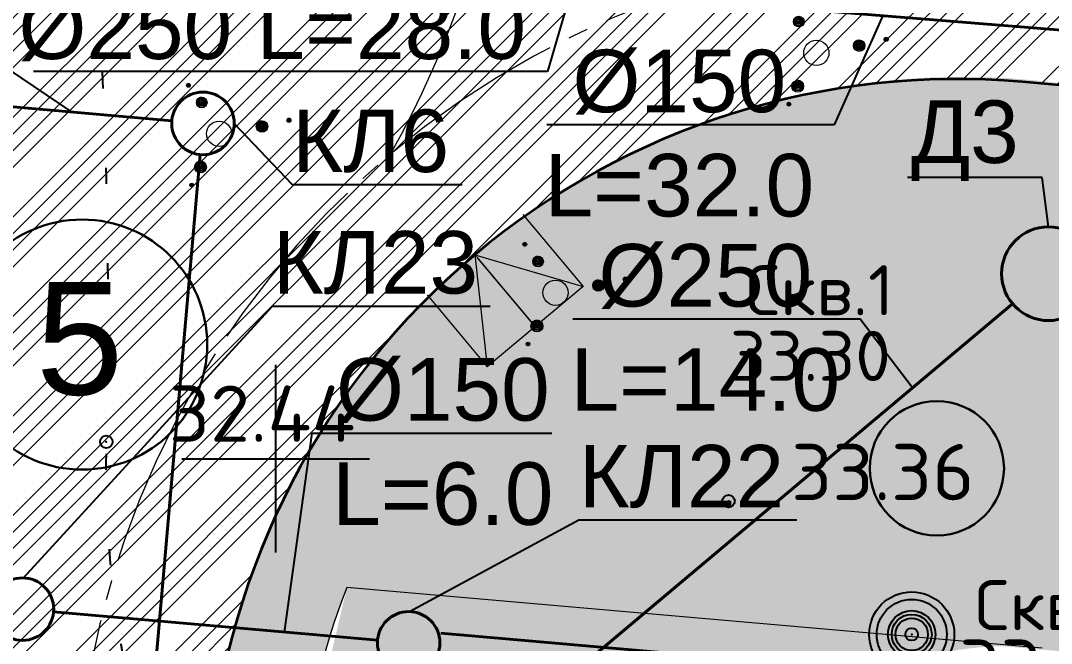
# Model space of a CAD drawing. Extents: x 8328 to 1441992, y -7354 to 642460.
# Drawn here: x 1441895.92 to 1441912.4, y 642297.05 to 642307.01 of the extents above; entities that cross this region are included whole.
import ezdxf
from ezdxf import colors
from ezdxf.entities.mleader import LeaderData, LeaderLine
from ezdxf.math import Vec2, Vec3

# ---------------------------------------------------------------- set-up
doc = ezdxf.new("R2010")
doc.units = 0
doc.header["$MEASUREMENT"] = 0
doc.header["$PDMODE"] = 32
doc.header["$PDSIZE"] = 0.2
for name, pattern in [('APC_PRICKAD', [3.05, 0.51, -2.54]), ('CENTER', [20, 15, -1.7, 1.6, -1.7]), ('CONTI', [0])]:
    doc.linetypes.add(name, pattern=pattern)
for name, color, linetype, lineweight in [('01-Контур', 1, 'Continuous', 40), ('02-Проезд', 5, 'Continuous', 35), ('10-Газон', 80, 'Continuous', 35), ('11-Штрих-тротуар', 40, 'Continuous', 15), ('19-дренаж', 6, 'Continuous', 40), ('19-канальяК1', 25, 'Continuous', 40), ('19-канальяК2', 54, 'Continuous', 40), ('19-скважины', 7, 'Continuous', 30)]:
    doc.layers.add(name, color=color, linetype=linetype, lineweight=lineweight)
for name, color, linetype in [('PI_OTD', 172, 'CONTI'), ('PI_OTDEFAULT', 172, 'CONTI'), ('PI_STDEFAULT', 6, 'CONTI'), ('Сетка', 7, 'Continuous'), ('Скв', 7, 'Continuous')]:
    doc.layers.add(name, color=color, linetype=linetype)
doc.styles.add('2_0-Ариел', font='arial.ttf', dxfattribs={"height": 2})
doc.styles.get("Standard").update_dxf_attribs({"font": 'txt.shx'})
doc.styles.add('ГП-ариель', font='arial.ttf')
doc.linetypes.add('Дренаж-Д', pattern='A,20,-4,["Д",Standard,S=2,R=0,X=-2,Y=-1],-2.3', length=26.3)
doc.linetypes.add('Каналья-К1', pattern='A,20,-4,["К1",Standard,S=2,R=0,X=-2,Y=-1],-2.3', length=26.3)
doc.linetypes.add('Каналья-К2', pattern='A,20,-4,["К2",Standard,S=2,R=0,X=-2,Y=-1],-2.3', length=26.3)

# ---------------------------------------------------------------- blocks, each defined once
blk = doc.blocks.new('_None')
blk = doc.blocks.new('A$C1F28701B')
at = {"color": 7}
for radius in [0.68, 0.56, 0.38, 0.32, 0.26]:
    blk.add_circle((0, 0), radius, dxfattribs=at)
blk = doc.blocks.new('A$C53CB0419')
at = {"lineweight": 9}
for centre, radius in [((-0.491, 0.774), 0.03), ((-0.492, 0.779), 0.0248), ((-0.495, 0.784), 0.0194), ((-0.497, 0.789), 0.0145), ((-0.5, 0.794), 0.00807), ((-0.279, 0.5), 0.0852), ((-0.281, 0.51), 0.0751), ((-0.284, 0.518), 0.0662), ((-0.287, 0.527), 0.0572), ((-0.289, 0.536), 0.0483), ((-0.291, 0.545), 0.0387), ((-0.292, 0.555), 0.0288), ((-0.293, 0.562), 0.0218), ((-0.297, 0.57), 0.0134), ((0, 0), 0.202), ((0.686, 0.115), 0.0918), ((0.685, 0.124), 0.0829), ((0.681, 0.13), 0.0756), ((0.678, 0.138), 0.0669), ((0.675, 0.147), 0.058), ((0.673, 0.156), 0.0489), ((0.672, 0.165), 0.0401), ((0.671, 0.174), 0.0314), ((0.67, 0.181), 0.0246), ((0.667, 0.188), 0.0173), ((0.664, 0.193), 0.0107), ((1.116, 0.216), 0.0329), ((1.122, 0.22), 0.0269), ((1.126, 0.225), 0.0199), ((1.133, 0.229), 0.0139), ((1.135, 0.234), 0.00789), ((-0.298, -0.533), 0.0949), ((-0.297, -0.522), 0.0842), ((-0.295, -0.512), 0.0745), ((-0.297, -0.502), 0.0645), ((-0.296, -0.493), 0.0548), ((-0.295, -0.483), 0.0452), ((-0.294, -0.475), 0.0377), ((-0.293, -0.466), 0.0294), ((-0.295, -0.459), 0.0222), ((-0.299, -0.452), 0.0145), ((-0.439, -0.82), 0.0296), ((-0.444, -0.825), 0.0228), ((-0.448, -0.829), 0.0172), ((-0.452, -0.832), 0.0122), ((-0.456, -0.835), 0.00717)]:
    blk.add_circle(centre, radius, dxfattribs=at)
blk = doc.blocks.new('BL_333')
at = {"color": 0}
for p, q in [((0, -1.5), (0, 1.5)), ((-1.5, 0), (1.5, 0))]:
    blk.add_line(p, q, dxfattribs=at)

msp = doc.modelspace()

# ---------------------------------------------------------------- hatches: boundary and pattern name
at = {"layer": '10-Газон', "linetype": 'Continuous', "lineweight": 15}
h = msp.add_hatch(dxfattribs=at)
h.set_pattern_fill('CROSS', color=256, scale=2.5, style=0)
edge = h.paths.add_edge_path()
edge.add_arc((1441893.815, 642336.416), 3.5, 85.0154, 175.0154)
edge.add_line((1441890.328, 642336.72), (1441886.271, 642290.197))
edge.add_line((1441886.271, 642290.197), (1441888.089, 642288.031))
edge.add_line((1441888.089, 642288.031), (1441884.718, 642249.377))
edge.add_line((1441884.718, 642249.377), (1441883.793, 642238.777))
edge.add_line((1441883.793, 642238.777), (1441868.215, 642227.571))
edge.add_line((1441868.215, 642227.571), (1441887.098, 642236.383))
edge.add_line((1441887.098, 642236.383), (1441888.205, 642249.073))
edge.add_line((1441888.205, 642249.073), (1441891.75, 642289.719))
edge.add_line((1441891.75, 642289.719), (1441889.757, 642289.893))
edge.add_line((1441889.757, 642289.893), (1441893.815, 642336.416))
edge.add_line((1441893.815, 642336.416), (1441916.329, 642334.453))
edge.add_line((1441916.329, 642334.453), (1441894.119, 642339.903))
h = msp.add_hatch(dxfattribs=at)
h.set_pattern_fill('AR-CONC', color=256, scale=0.1, style=0)
h.set_pattern_definition([(50, (-17.4024, 15.6914), (0.7172601826, -0.06275213498), [0.075, -0.825]), (355, (-17.4024, 15.6914), (-0.1387513336, 0.7521921337), [0.06, -0.66]), (100.45144446, (-17.34266, 15.6862), (0.57850884673, 0.68943999097), [0.063740192, -0.701142112]), (46.1842, (-17.4024, 15.8914), (1.06724133067, -0.1655192808), [0.1125, -1.2375]), (96.63563549, (-17.3135, 15.8776), (0.9346619457, 0.9741186008), [0.095610342, -1.05171376]), (351.18416399, (-17.4024, 15.8914), (0.93466194505, 0.9741186003), [0.09, -0.990000001]), (21, (-17.3024, 15.8414), (0.59690705212, -0.40261889067), [0.075, -0.825]), (326, (-17.3024, 15.8414), (0.24331533192, 0.72515004505), [0.06, -0.66]), (71.45144474, (-17.2527, 15.80784), (0.84022237673, 0.3225311528), [0.06374019, -0.701142112]), (37.5, (-17.40243, 15.6914), (0.012159855317, 0.33289385383), [0, -0.652, 0, -0.67, 0, -0.6625]), (7.5, (-17.40243, 15.6914), (0.26306953744, 0.39441171188), [0, -0.382, 0, -0.637, 0, -0.2525]), (327.5, (-17.62543, 15.6914), (0.533822436172, -0.022554871734), [0, -0.25, 0, -0.78, 0, -1.035]), (317.5, (-17.72543, 15.6914), (0.58318616934, 0.10010498233), [0, -0.325, 0, -0.518, 0, -0.735])])
edge = h.paths.add_edge_path()
edge.add_arc((1441911.69, 642291.99), 5.011, 86.5355, 180.5694)
edge.add_line((1441906.679, 642291.94), (1441904.219, 642263.737))
edge.add_line((1441904.219, 642263.737), (1441902.474, 642266.51))
edge.add_line((1441902.474, 642266.51), (1441902.908, 642271.491))
edge.add_line((1441902.908, 642271.491), (1441901.912, 642271.577))
edge.add_line((1441901.912, 642271.577), (1441900.44, 642294.984))
edge.add_line((1441900.44, 642294.984), (1441901.138, 642297.938))
edge.add_line((1441901.138, 642297.938), (1441911.992, 642296.992))
at = {"layer": '11-Штрих-тротуар', "linetype": 'Continuous', "lineweight": 15}
h = msp.add_hatch(dxfattribs=at)
h.set_pattern_fill('ANSI34', color=41, scale=1.5, angle=-6.5e-14, style=0)
edge = h.paths.add_edge_path()
edge.add_line((1441928.411, 642308.051), (1441917.588, 642309.75))
edge.add_arc((1441917.74, 642311.8), 2.055, 265.747, 364.6728)
edge.add_line((1441919.789, 642311.967), (1441913.812, 642312.488))
edge.add_line((1441913.812, 642312.488), (1441915.21, 642328.527))
edge.add_line((1441915.21, 642328.527), (1441920.49, 642328.067))
edge.add_arc((1441919.494, 642328.154), 1, 355.0154, 445.0154)
edge.add_line((1441919.581, 642329.15), (1441910.017, 642329.984))
edge.add_arc((1441909.93, 642328.988), 1, 85.0154, 175.0154)
edge.add_line((1441908.934, 642329.075), (1441914.214, 642328.614))
edge.add_line((1441914.214, 642328.614), (1441912.815, 642312.575))
edge.add_line((1441912.815, 642312.575), (1441906.838, 642313.097))
edge.add_line((1441906.838, 642313.097), (1441906.803, 642312.698))
edge.add_arc((1441908.795, 642312.524), 2, 175.0053, 265.0329)
edge.add_line((1441908.622, 642310.532), (1441911.943, 642306.026))
edge.add_arc((1441910.9, 642294.072), 12, 85.0154, 175.0154)
edge.add_line((1441898.946, 642295.114), (1441894.762, 642295.479))
edge.add_line((1441894.762, 642295.479), (1441895.544, 642304.445))
edge.add_line((1441895.544, 642304.445), (1441892.555, 642304.706))
edge.add_line((1441892.555, 642304.706), (1441893.25, 642312.676))
edge.add_line((1441893.25, 642312.676), (1441900.224, 642312.067))
edge.add_line((1441900.224, 642312.067), (1441901.544, 642327.21))
edge.add_line((1441901.544, 642327.21), (1441896.264, 642327.67))
edge.add_line((1441896.264, 642327.67), (1441896.916, 642335.142))
edge.add_line((1441896.916, 642335.142), (1441933.178, 642331.979))
edge.add_line((1441933.178, 642331.979), (1441931.658, 642314.545))
edge.add_line((1441931.658, 642314.545), (1441929.366, 642314.745))
edge.add_arc((1441929.106, 642311.757), 3, 85.0154, 175.0143)
edge.add_line((1441926.117, 642312.017), (1441926.05, 642311.245))
edge.add_arc((1441929.038, 642310.985), 3, 175.0143, 257.9199)
h = msp.add_hatch(dxfattribs=at)
h.set_pattern_fill('ANSI34', color=41, scale=1.5, angle=-6.5e-14, style=0)
edge = h.paths.add_edge_path()
edge.add_arc((1441894.001, 642234.737), 5, -2.6747, 63.0719, ccw=False)
edge.add_arc((1441894.177, 642235.839), 5, 265.0154, 344.5121, ccw=False)
edge.add_arc((1441890.249, 642219.696), 11.695, 42.4224, 72.6202, ccw=False)
edge.add_arc((1441894.177, 642235.839), 9.5, 299.6898, 338.1196)
edge.add_arc((1441907.632, 642230.435), 5, 87.1274, 158.1196, ccw=False)
edge.add_arc((1441907.733, 642232.432), 3, -4.9846, 87.1274, ccw=False)
edge.add_line((1441910.721, 642232.172), (1441910.452, 642229.085))
edge.add_line((1441910.452, 642229.085), (1441925.097, 642227.808))
edge.add_line((1441925.097, 642227.808), (1441932.065, 642307.709))
edge.add_line((1441932.065, 642307.709), (1441928.778, 642307.996))
edge.add_line((1441928.778, 642307.996), (1441917.588, 642309.75))
edge.add_line((1441917.588, 642309.75), (1441908.622, 642310.532))
edge.add_line((1441908.622, 642310.532), (1441911.943, 642306.026))
edge.add_line((1441911.943, 642306.026), (1441921.606, 642305.183))
edge.add_arc((1441921.085, 642299.206), 6, -4.9846, 85.0154, ccw=False)
edge.add_line((1441927.062, 642298.685), (1441926.568, 642293.016))
edge.add_arc((1441923.579, 642293.277), 3, 265.0154, 355.0154, ccw=False)
edge.add_line((1441923.319, 642290.288), (1441923.249, 642290.294))
edge.add_line((1441923.249, 642290.294), (1441920.677, 642260.806))
edge.add_line((1441920.677, 642260.806), (1441920.747, 642260.8))
edge.add_arc((1441920.486, 642257.812), 3, -4.9846, 85.0154, ccw=False)
edge.add_line((1441923.475, 642257.551), (1441922.502, 642246.403))
edge.add_arc((1441916.525, 642246.925), 6, 265.0154, 355.0154, ccw=False)
edge.add_line((1441916.004, 642240.947), (1441900.363, 642242.312))
edge.add_arc((1441900.885, 642248.289), 6, 175.0154, 265.0154, ccw=False)
edge.add_line((1441894.907, 642248.81), (1441898.946, 642295.114))
edge.add_line((1441898.946, 642295.114), (1441894.762, 642295.479))
edge.add_line((1441894.762, 642295.479), (1441890.723, 642249.175))
edge.add_arc((1441900.885, 642248.289), 10.2, 175.0154, 243.072)
h = msp.add_hatch(dxfattribs=at)
h.set_pattern_fill('AR-B88', color=13, scale=0.075, angle=175, style=0)
edge = h.paths.add_edge_path()
edge.add_line((1441921.606, 642305.183), (1441913.039, 642305.931))
edge.add_arc((1441910.972, 642294.034), 12.074, 80.143, 174.8692)
edge.add_line((1441898.946, 642295.114), (1441895.251, 642252.755))
edge.add_line((1441895.251, 642252.755), (1441896.746, 642252.625))
edge.add_line((1441896.746, 642252.625), (1441900.44, 642294.984))
edge.add_arc((1441910.9, 642294.072), 10.5, 158.3924, 175.0151, ccw=False)
edge.add_line((1441901.138, 642297.938), (1441912.873, 642296.891))
edge.add_line((1441912.873, 642296.891), (1441913.526, 642304.382))
edge.add_line((1441913.526, 642304.382), (1441921.476, 642303.689))
edge.add_arc((1441921.085, 642299.206), 4.5, -4.9846, 85.0154, ccw=False)
edge.add_line((1441925.568, 642298.815), (1441924.848, 642290.558))
edge.add_arc((1441923.579, 642293.277), 3, 295.0154, 355.0154)
edge.add_line((1441926.568, 642293.016), (1441927.062, 642298.685))
edge.add_arc((1441921.085, 642299.206), 6, 355.0154, 445.0154)
at = {"layer": '19-скважины', "extrusion": (0, 0, -1)}
msp.add_hatch(color=256, dxfattribs=at).paths.add_polyline_path([(-1441911.066, 642299.846, -1), (-1441910.078, 642299.846, -1)])

# ---------------------------------------------------------------- linework, layer by layer
at = {"color": 7, "linetype": 'APC_PRICKAD', "ltscale": 0.5, "flags": 128}
msp.add_lwpolyline([(1441892.137, 642348.362, 0.052302), (1441892.365, 642333.766, -0.017771), (1441894.078, 642324.304), (1441894.15, 642322.89), (1441895.307, 642318.624, -0.052183), (1441897.183, 642307.028, -0.020203), (1441897.29, 642300.27, 0.077043), (1441897.957, 642295.135, -0.101526), (1441898.4, 642289.65, 0.021404), (1441898.061, 642285.36, -0.156696), (1441897.33, 642283.34, -0.288598), (1441895.948, 642282.834, -0.02814), (1441888.748, 642284.805, 0.592848), (1441887.249, 642283.418, 0.007781), (1441889.587, 642274.695, 0.192896), (1441893.22, 642270, -0.14537), (1441901.2, 642261.45, -0.128252), (1441901.982, 642257.727, -0.183959), (1441899.07, 642251.06, -0.303426), (1441897.24, 642250.678, 0.019252), (1441893.42, 642252.05, 0.387065), (1441891.288, 642251.066, 0.229043), (1441891.685, 642243.2, -0.120758), (1441893.561, 642236.16)], format="xyb", dxfattribs=at)
at = {"layer": '01-Контур', "linetype": 'Continuous', "lineweight": 30}
msp.add_circle((1441896.904, 642301.826), 2, dxfattribs=at)
at = {"layer": '02-Проезд'}
msp.add_line((1441921.606, 642305.183), (1441911.943, 642306.026), dxfattribs=at)
at = {"layer": '02-Проезд', "lineweight": 15}
for p, q in [((1441903.95, 642303.905), (1441904.915, 642302.756)), ((1441903.184, 642303.262), (1441904.915, 642302.756)), ((1441903.184, 642303.262), (1441903.383, 642301.47)), ((1441904.915, 642302.756), (1441903.383, 642301.47)), ((1441902.419, 642302.619), (1441903.383, 642301.47)), ((1441912.257, 642296.968), (1441901.138, 642297.938))]:
    msp.add_line(p, q, dxfattribs=at)
at = {"layer": '02-Проезд'}
msp.add_lwpolyline([(1441904.149, 642302.113, 0.025, 0.025, 0), (1441903.506, 642302.879, 0.15, 0, 0), (1441903.184, 642303.262, 0, 0, 0)], format="xyseb", dxfattribs=at)
at = {"layer": '02-Проезд', "linetype": 'CENTER', "lineweight": 15, "ltscale": 0.2}
for centre, radius, start, end in [((1441888.253, 642312.509), 15.582, 330.644, 352.2404), ((1441910.9, 642294.072), 14.1, 85.0154, 175.0154)]:
    msp.add_arc(centre, radius, start, end, dxfattribs=at)
at = {"layer": '02-Проезд'}
msp.add_arc((1441910.9, 642294.072), 12, 85.0154, 175.0154, dxfattribs=at)
at = {"layer": '02-Проезд', "lineweight": 15}
msp.add_arc((1441910.9, 642294.072), 10.5, 158.3924, 175.0154, dxfattribs=at)
at = {"layer": '19-дренаж', "linetype": 'Дренаж-Д', "ltscale": 0.4}
msp.add_line((1441902.197, 642294.428), (1441911.784, 642302.476), dxfattribs=at)
at = {"layer": '19-дренаж', "ltscale": 0.8}
msp.add_circle((1441912.358, 642302.959), 0.75, dxfattribs=at)
at = {"layer": '19-канальяК1', "linetype": 'Каналья-К1', "ltscale": 0.5}
msp.add_line((1441894.261, 642308.335), (1441925.16, 642305.839), dxfattribs=at)
at = {"layer": '19-канальяК2', "linetype": 'Каналья-К2', "ltscale": 0.5}
for p, q in [((1441895.15, 642305.684), (1441898.338, 642305.406)), ((1441896.605, 642279.78), (1441898.792, 642304.864))]:
    msp.add_line(p, q, dxfattribs=at)
at = {"layer": '19-канальяК2', "linetype": 'Каналья-К2', "ltscale": 0.35}
for p, q in [((1441896.448, 642297.55), (1441901.628, 642297.098)), ((1441902.642, 642297.211), (1441912.348, 642296.364))]:
    msp.add_line(p, q, dxfattribs=at)
at = {"layer": '19-канальяК2', "linetype": 'Continuous'}
for centre in [(1441898.836, 642305.363), (1441895.95, 642297.594), (1441902.126, 642297.055)]:
    msp.add_circle(centre, 0.5, dxfattribs=at)
at = {"layer": '19-скважины', "extrusion": (0, 0, -1)}
msp.add_circle((-1441910.572, 642299.846), 1.074, dxfattribs=at)
at = {"layer": 'PI_STDEFAULT', "color": 7}
for p in [(1441897.29, 642300.27, 32.44), (1441907.241, 642299.32, 2.51), (1441910.17, 642297.19, 33.19)]:
    msp.add_point(p, dxfattribs=at)

# ---------------------------------------------------------------- block references
at = {"color": 7, "linetype": 'Continuous'}
for p in [(1441908.645, 642306.491), (1441899.095, 642305.198), (1441904.474, 642302.655)]:
    msp.add_blockref('A$C53CB0419', p, dxfattribs=at)
at = {"layer": 'Сетка', "color": 92}
msp.add_blockref('BL_333', (1441900, 642300), dxfattribs=at)
at = {"layer": 'Скв', "color": 7, "linetype": 'Continuous'}
msp.add_blockref('A$C1F28701B', (1441910.17, 642297.19, 33.19), dxfattribs=at)

# ---------------------------------------------------------------- texts
at = {"layer": '01-Контур', "style": 'ГП-ариель'}
msp.add_text('5', height=1.8, dxfattribs=at).set_placement((1441896.165, 642301.025))
at = {"layer": '19-скважины'}
for s, p in [('Скв.1', (1441907.512, 642302.295)), ('33.30', (1441907.261, 642301.243))]:
    msp.add_text(s, height=0.8, dxfattribs=at).set_placement(p)
at = {"layer": 'PI_OTD', "color": 7}
for s, p in [('32.44', (1441898.29, 642300.27)), ('33.36', (1441908.241, 642299.336))]:
    msp.add_text(s, height=0.9, dxfattribs=at).set_placement(p)
at = {"layer": 'PI_OTDEFAULT', "color": 7}
msp.add_text('33.19', height=0.9, dxfattribs=at).set_placement((1441910.926, 642296.206))
at = {"layer": 'Скв', "color": 7}
msp.add_text('Скв.', height=0.8, dxfattribs=at).set_placement((1441911.177, 642297.258, 0.08))

# ---------------------------------------------------------------- leaders
at = {"layer": '19-дренаж', "lineweight": 30}
ml = msp.add_multileader_mtext('Standard', dxfattribs=at)
ml.set_content('Д3', color=256, style='2_0-Ариел')
ml.set_leader_properties()
ml.set_arrow_properties(name='NONE')
ml.build(insert=Vec2(0, 0))
ml.multileader.update_dxf_attribs({"text_left_attachment_type": 6, "text_right_attachment_type": 6, "dogleg_length": 0.36, "arrow_head_size": 0.09})
ctx = ml.context
ctx.base_point, ctx.char_height, ctx.arrow_head_size, ctx.landing_gap_size, ctx.plane_origin = Vec3(1441910.145, 642304.497), 1, 0.09, 0.045, Vec3(1441896.874, 642319.232)
ctx.left_attachment, ctx.right_attachment, ctx.text_align_type = 6, 6, 1
notes = []
notes.append((ctx, [(0, (1, 1, 0), (1441912.255, 642304.497), (-1, 0), 0.36, [(0, [(1441912.358, 642303.709)], 0, [])])]))
ctx.mtext.insert, ctx.mtext.alignment, ctx.mtext.flow_direction = Vec3(1441911.02, 642305.73), 2, 5
ml = msp.add_multileader_mtext('Standard', dxfattribs=at)
ml.set_content('%%C250\\PL=14.0', color=256, style='2_0-Ариел')
ml.set_leader_properties()
ml.set_arrow_properties(name='NONE')
ml.build(insert=Vec2(0, 0))
ml.multileader.update_dxf_attribs({"text_left_attachment_type": 6, "text_right_attachment_type": 6, "dogleg_length": 0.36, "arrow_head_size": 0.09})
ctx = ml.context
ctx.base_point, ctx.char_height, ctx.arrow_head_size, ctx.landing_gap_size, ctx.plane_origin = Vec3(1441904.754, 642302.234), 1, 0.09, 0.045, Vec3(1441905.754, 642309.894)
ctx.left_attachment, ctx.right_attachment, ctx.text_align_type = 6, 6, 1
notes.append((ctx, [(0, (1, 1, 0), (1441909.346, 642302.234), (-1, 0), 0.36, [(0, [(1441910.184, 642301.134)], 0, [])])]))
ctx.mtext.insert, ctx.mtext.alignment, ctx.mtext.flow_direction = Vec3(1441906.87, 642303.434), 2, 5
at = {"layer": '19-канальяК1', "lineweight": 30}
ml = msp.add_multileader_mtext('Standard', dxfattribs=at)
ml.set_content('%%C150\\PL=32.0', color=256, style='2_0-Ариел')
ml.set_leader_properties()
ml.set_arrow_properties(name='NONE')
ml.build(insert=Vec2(0, 0))
ml.multileader.update_dxf_attribs({"text_left_attachment_type": 6, "text_right_attachment_type": 6, "dogleg_length": 0.36, "arrow_head_size": 0.09})
ctx = ml.context
ctx.base_point, ctx.char_height, ctx.arrow_head_size, ctx.landing_gap_size, ctx.plane_origin = Vec3(1441904.338, 642305.342), 1, 0.09, 0.045, Vec3(1441905.339, 642313.002)
ctx.left_attachment, ctx.right_attachment, ctx.text_align_type = 6, 6, 1
notes.append((ctx, [(0, (1, 1, 0), (1441908.93, 642305.342), (-1, 0), 0.36, [(0, [(1441909.71, 642307.087)], 0, [])])]))
ctx.mtext.insert, ctx.mtext.alignment, ctx.mtext.flow_direction = Vec3(1441906.454, 642306.542), 2, 5
at = {"layer": '19-канальяК2', "lineweight": 30}
ml = msp.add_multileader_mtext('Standard', dxfattribs=at)
ml.set_content('%%C250\\PL=4.2', color=256, style='2_0-Ариел')
ml.set_leader_properties()
ml.set_arrow_properties(name='NONE')
ml.build(insert=Vec2(0, 0))
ml.multileader.update_dxf_attribs({"text_left_attachment_type": 6, "text_right_attachment_type": 6, "dogleg_length": 0.36, "arrow_head_size": 0.09})
ctx = ml.context
ctx.base_point, ctx.char_height, ctx.arrow_head_size, ctx.landing_gap_size, ctx.plane_origin = Vec3(1441882.913, 642312.286), 1, 0.09, 0.045, Vec3(1441883.603, 642320.103)
ctx.left_attachment, ctx.right_attachment, ctx.text_align_type = 6, 6, 1
notes.append((ctx, [(0, (1, 1, 0), (1441886.722, 642312.286), (-1, 0), 0.36, [(0, [(1441896.744, 642305.545)], 0, [])])]))
ctx.mtext.insert, ctx.mtext.alignment, ctx.mtext.flow_direction = Vec3(1441884.637, 642313.486), 2, 5
ml = msp.add_multileader_mtext('Standard', dxfattribs=at)
ml.set_content('%%C250 L=28.0', color=256, style='2_0-Ариел')
ml.set_leader_properties()
ml.set_arrow_properties(name='NONE')
ml.build(insert=Vec2(0, 0))
ml.multileader.update_dxf_attribs({"text_left_attachment_type": 6, "text_right_attachment_type": 6, "dogleg_length": 0.36, "arrow_head_size": 0.09})
ctx = ml.context
ctx.base_point, ctx.char_height, ctx.arrow_head_size, ctx.landing_gap_size, ctx.plane_origin = Vec3(1441895.902, 642306.193), 1, 0.09, 0.045, Vec3(1441910.33, 642319.412)
ctx.left_attachment, ctx.right_attachment, ctx.text_align_type = 6, 6, 1
notes.append((ctx, [(0, (1, 1, 0), (1441904.346, 642306.193), (-1, 0), 0.36, [(0, [(1441905.273, 642309.368)], 0, [])])]))
ctx.mtext.insert, ctx.mtext.alignment, ctx.mtext.flow_direction = Vec3(1441899.944, 642307.393), 2, 5
ml = msp.add_multileader_mtext('Standard', dxfattribs=at)
ml.set_content('КЛ6', color=256, style='2_0-Ариел')
ml.set_leader_properties()
ml.set_arrow_properties(name='NONE')
ml.build(insert=Vec2(0, 0))
ml.multileader.update_dxf_attribs({"text_left_attachment_type": 6, "text_right_attachment_type": 6, "dogleg_length": 0, "arrow_head_size": 0.5})
ctx = ml.context
ctx.base_point, ctx.char_height, ctx.arrow_head_size, ctx.landing_gap_size, ctx.plane_origin = Vec3(1441900.262, 642304.385), 1, 0.5, 0.09, Vec3(1441969.835, 642368.003)
ctx.left_attachment, ctx.right_attachment, ctx.text_align_type = 6, 6, 1
notes.append((ctx, [(0, (1, 1, 0), (1441900.262, 642304.385), (1, 0), 0, [(0, [(1441899.336, 642305.363)], 0, [])])]))
ctx.mtext.insert, ctx.mtext.alignment, ctx.mtext.flow_direction = Vec3(1441901.519, 642305.585), 2, 5
ml = msp.add_multileader_mtext('Standard', dxfattribs=at)
ml.set_content('КЛ23', color=256, style='2_0-Ариел')
ml.set_leader_properties()
ml.set_arrow_properties(name='NONE')
ml.build(insert=Vec2(0, 0))
ml.multileader.update_dxf_attribs({"text_left_attachment_type": 6, "text_right_attachment_type": 6, "dogleg_length": 0, "arrow_head_size": 0.5})
ctx = ml.context
ctx.base_point, ctx.char_height, ctx.arrow_head_size, ctx.landing_gap_size, ctx.plane_origin = Vec3(1441899.948, 642302.441), 1, 0.5, 0.09, Vec3(1441966.317, 642362.018)
ctx.left_attachment, ctx.right_attachment, ctx.text_align_type = 6, 6, 1
notes.append((ctx, [(0, (1, 1, 0), (1441899.948, 642302.441), (1, 0), 0, [(0, [(1441895.967, 642298.093)], 0, [])])]))
ctx.mtext.insert, ctx.mtext.alignment, ctx.mtext.flow_direction = Vec3(1441901.594, 642303.641), 2, 5
ml = msp.add_multileader_mtext('Standard', dxfattribs=at)
ml.set_content('%%C150\\PL=6.0', color=256, style='2_0-Ариел')
ml.set_leader_properties()
ml.set_arrow_properties(name='NONE')
ml.build(insert=Vec2(0, 0))
ml.multileader.update_dxf_attribs({"text_left_attachment_type": 6, "text_right_attachment_type": 6, "dogleg_length": 0.36, "arrow_head_size": 0.09})
ctx = ml.context
ctx.base_point, ctx.char_height, ctx.arrow_head_size, ctx.landing_gap_size, ctx.plane_origin = Vec3(1441900.944, 642300.409), 1, 0.09, 0.045, Vec3(1441903.367, 642298.573)
ctx.left_attachment, ctx.right_attachment, ctx.text_align_type = 6, 6, 1
notes.append((ctx, [(1, (1, 1, 0), (1441900.584, 642300.409), (1, 0), 0.36, [(0, [(1441900.14, 642297.228)], 0, [])])]))
ctx.mtext.insert, ctx.mtext.alignment, ctx.mtext.flow_direction = Vec3(1441902.672, 642301.609), 2, 5
ml = msp.add_multileader_mtext('Standard', dxfattribs=at)
ml.set_content('КЛ22', color=256, style='2_0-Ариел')
ml.set_leader_properties()
ml.set_arrow_properties(name='NONE')
ml.build(insert=Vec2(0, 0))
ml.multileader.update_dxf_attribs({"text_left_attachment_type": 6, "text_right_attachment_type": 6, "dogleg_length": 0, "arrow_head_size": 0.5})
ctx = ml.context
ctx.base_point, ctx.char_height, ctx.arrow_head_size, ctx.landing_gap_size, ctx.plane_origin = Vec3(1441904.848, 642299.02), 1, 0.5, 0.09, Vec3(1441972.494, 642361.48)
ctx.left_attachment, ctx.right_attachment, ctx.text_align_type = 6, 6, 1
notes.append((ctx, [(0, (1, 1, 0), (1441904.848, 642299.02), (1, 0), 0, [(0, [(1441902.139, 642297.555)], 0, [])])]))
ctx.mtext.insert, ctx.mtext.alignment, ctx.mtext.flow_direction = Vec3(1441906.488, 642300.22), 2, 5
for ctx, leaders in notes:
    for number, flags, end, landing, length, lines in leaders:
        leader = LeaderData()
        leader.index, (leader.has_last_leader_line, leader.has_dogleg_vector, leader.attachment_direction) = number, flags
        leader.last_leader_point, leader.dogleg_vector, leader.dogleg_length = Vec3(end), Vec3(landing), length
        for number, points, colour, breaks in lines:
            line = LeaderLine()
            line.index, line.vertices, line.color, line.breaks = number, Vec3.list(points), colors.encode_raw_color(colour), breaks
            leader.lines.append(line)
        ctx.leaders.append(leader)

doc.saveas('drawing.dxf')
